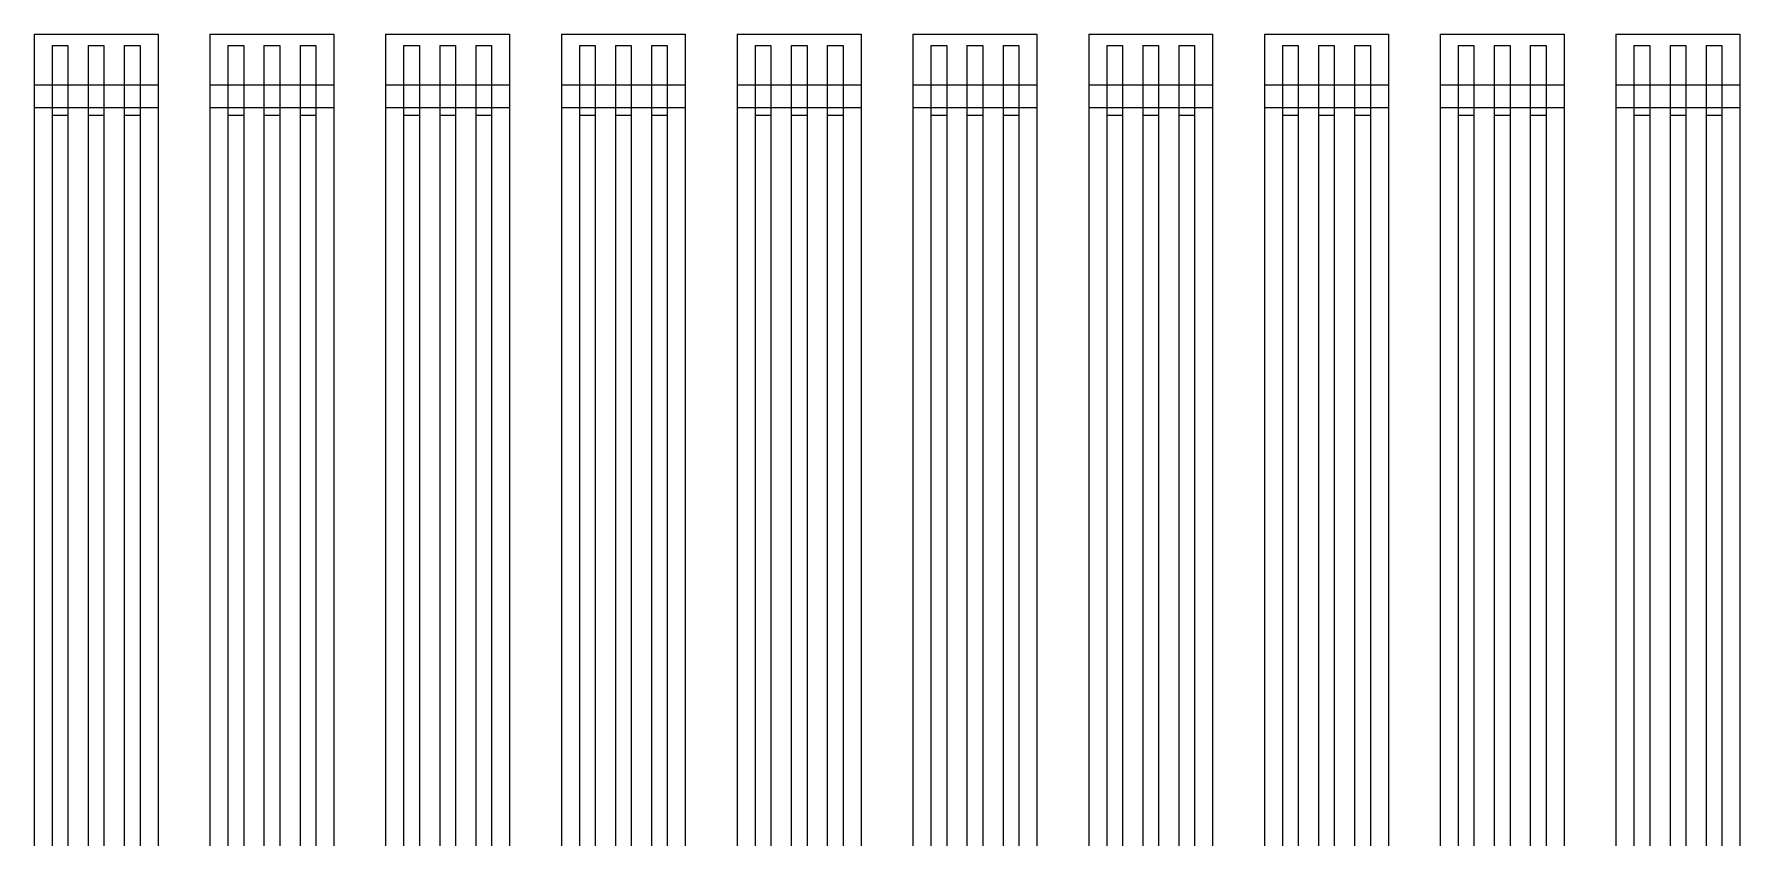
# Model space of a CAD drawing. Header units: millimetres. Extents: x -1225 to 566, y -985 to 617.
# Drawn here: x -215.8 to -140.1, y -156.4 to -120.7 of the extents above; entities that cross this region are included whole.
import ezdxf

# ---------------------------------------------------------------- set-up
doc = ezdxf.new("R2010")
doc.units = ezdxf.units.MM
doc.layers.add('HIDDEN', color=8, linetype='Continuous')
doc.layers.add('VISIBLE', color=7, linetype='Continuous')

msp = doc.modelspace()

# ---------------------------------------------------------------- linework, layer by layer
at = {"layer": 'HIDDEN'}
for points in [[(-215.75, -120.73), (-210.25, -120.73)], [(-215.75, -120.73), (-215.75, -192.73)], [(-210.25, -120.73), (-210.25, -192.73)], [(-207.95, -120.73), (-202.45, -120.73)], [(-207.95, -120.73), (-207.95, -198.73)], [(-202.45, -120.73), (-202.45, -198.73)], [(-200.15, -120.73), (-194.65, -120.73)], [(-200.15, -120.73), (-200.15, -204.73)], [(-194.65, -120.73), (-194.65, -204.73)], [(-192.35, -120.73), (-186.85, -120.73)], [(-192.35, -120.73), (-192.35, -210.73)], [(-186.85, -120.73), (-186.85, -210.73)], [(-184.55, -120.73), (-179.05, -120.73)], [(-184.55, -120.73), (-184.55, -216.73)], [(-179.05, -120.73), (-179.05, -216.73)], [(-176.75, -120.73), (-171.25, -120.73)], [(-176.75, -120.73), (-176.75, -222.73)], [(-171.25, -120.73), (-171.25, -222.73)], [(-168.95, -120.73), (-163.45, -120.73)], [(-168.95, -120.73), (-168.95, -228.73)], [(-163.45, -120.73), (-163.45, -228.73)], [(-161.15, -120.73), (-155.65, -120.73)], [(-161.15, -120.73), (-161.15, -234.73)], [(-155.65, -120.73), (-155.65, -234.73)], [(-153.35, -120.73), (-147.85, -120.73)], [(-153.35, -120.73), (-153.35, -240.73)], [(-147.85, -120.73), (-147.85, -240.73)], [(-145.55, -120.73), (-140.05, -120.73)], [(-145.55, -120.73), (-145.55, -246.73)], [(-140.05, -120.73), (-140.05, -246.73)], [(-214.95, -121.23), (-214.25, -121.23)], [(-214.95, -121.23), (-214.95, -192.23)], [(-214.25, -121.23), (-214.25, -192.23)], [(-213.35, -121.23), (-212.65, -121.23)], [(-213.35, -121.23), (-213.35, -192.23)], [(-212.65, -121.23), (-212.65, -192.23)], [(-211.75, -121.23), (-211.05, -121.23)], [(-211.75, -121.23), (-211.75, -192.23)], [(-211.05, -121.23), (-211.05, -192.23)], [(-207.15, -121.23), (-206.45, -121.23)], [(-207.15, -121.23), (-207.15, -198.23)], [(-206.45, -121.23), (-206.45, -198.23)], [(-205.55, -121.23), (-204.85, -121.23)], [(-205.55, -121.23), (-205.55, -198.23)], [(-204.85, -121.23), (-204.85, -198.23)], [(-203.95, -121.23), (-203.25, -121.23)], [(-203.95, -121.23), (-203.95, -198.23)], [(-203.25, -121.23), (-203.25, -198.23)], [(-199.35, -121.23), (-198.65, -121.23)], [(-199.35, -121.23), (-199.35, -204.23)], [(-198.65, -121.23), (-198.65, -204.23)], [(-197.75, -121.23), (-197.05, -121.23)], [(-197.75, -121.23), (-197.75, -204.23)], [(-197.05, -121.23), (-197.05, -204.23)], [(-196.15, -121.23), (-195.45, -121.23)], [(-196.15, -121.23), (-196.15, -204.23)], [(-195.45, -121.23), (-195.45, -204.23)], [(-191.55, -121.23), (-190.85, -121.23)], [(-191.55, -121.23), (-191.55, -210.23)], [(-190.85, -121.23), (-190.85, -210.23)], [(-189.95, -121.23), (-189.25, -121.23)], [(-189.95, -121.23), (-189.95, -210.23)], [(-189.25, -121.23), (-189.25, -210.23)], [(-188.35, -121.23), (-187.65, -121.23)], [(-188.35, -121.23), (-188.35, -210.23)], [(-187.65, -121.23), (-187.65, -210.23)], [(-183.75, -121.23), (-183.05, -121.23)], [(-183.75, -121.23), (-183.75, -216.23)], [(-183.05, -121.23), (-183.05, -216.23)], [(-182.15, -121.23), (-181.45, -121.23)], [(-182.15, -121.23), (-182.15, -216.23)], [(-181.45, -121.23), (-181.45, -216.23)], [(-180.55, -121.23), (-179.85, -121.23)], [(-180.55, -121.23), (-180.55, -216.23)], [(-179.85, -121.23), (-179.85, -216.23)], [(-175.95, -121.23), (-175.25, -121.23)], [(-175.95, -121.23), (-175.95, -222.23)], [(-175.25, -121.23), (-175.25, -222.23)], [(-174.35, -121.23), (-173.65, -121.23)], [(-174.35, -121.23), (-174.35, -222.23)], [(-173.65, -121.23), (-173.65, -222.23)], [(-172.75, -121.23), (-172.05, -121.23)], [(-172.75, -121.23), (-172.75, -222.23)], [(-172.05, -121.23), (-172.05, -222.23)], [(-168.15, -121.23), (-167.45, -121.23)], [(-168.15, -121.23), (-168.15, -228.23)], [(-167.45, -121.23), (-167.45, -228.23)], [(-166.55, -121.23), (-165.85, -121.23)], [(-166.55, -121.23), (-166.55, -228.23)], [(-165.85, -121.23), (-165.85, -228.23)], [(-164.95, -121.23), (-164.25, -121.23)], [(-164.95, -121.23), (-164.95, -228.23)], [(-164.25, -121.23), (-164.25, -228.23)], [(-160.35, -121.23), (-159.65, -121.23)], [(-160.35, -121.23), (-160.35, -234.23)], [(-159.65, -121.23), (-159.65, -234.23)], [(-158.75, -121.23), (-158.05, -121.23)], [(-158.75, -121.23), (-158.75, -234.23)], [(-158.05, -121.23), (-158.05, -234.23)], [(-157.15, -121.23), (-156.45, -121.23)], [(-157.15, -121.23), (-157.15, -234.23)], [(-156.45, -121.23), (-156.45, -234.23)], [(-152.55, -121.23), (-151.85, -121.23)], [(-152.55, -121.23), (-152.55, -240.23)], [(-151.85, -121.23), (-151.85, -240.23)], [(-150.95, -121.23), (-150.25, -121.23)], [(-150.95, -121.23), (-150.95, -240.23)], [(-150.25, -121.23), (-150.25, -240.23)], [(-149.35, -121.23), (-148.65, -121.23)], [(-149.35, -121.23), (-149.35, -240.23)], [(-148.65, -121.23), (-148.65, -240.23)], [(-144.75, -121.23), (-144.05, -121.23)], [(-144.75, -121.23), (-144.75, -246.23)], [(-144.05, -121.23), (-144.05, -246.23)], [(-143.15, -121.23), (-142.45, -121.23)], [(-143.15, -121.23), (-143.15, -246.23)], [(-142.45, -121.23), (-142.45, -246.23)], [(-141.55, -121.23), (-140.85, -121.23)], [(-141.55, -121.23), (-141.55, -246.23)], [(-140.85, -121.23), (-140.85, -246.23)], [(-215.75, -122.98), (-210.25, -122.98)], [(-215.75, -122.98), (-215.75, -123.98)], [(-214.95, -122.98), (-214.95, -123.98)], [(-214.25, -122.98), (-214.25, -123.98)], [(-213.35, -122.98), (-213.35, -123.98)], [(-212.65, -122.98), (-212.65, -123.98)], [(-211.75, -122.98), (-211.75, -123.98)], [(-211.05, -122.98), (-211.05, -123.98)], [(-210.25, -122.98), (-210.25, -123.98)], [(-207.95, -122.98), (-202.45, -122.98)], [(-207.95, -122.98), (-207.95, -123.98)], [(-207.15, -122.98), (-207.15, -123.98)], [(-206.45, -122.98), (-206.45, -123.98)], [(-205.55, -122.98), (-205.55, -123.98)], [(-204.85, -122.98), (-204.85, -123.98)], [(-203.95, -122.98), (-203.95, -123.98)], [(-203.25, -122.98), (-203.25, -123.98)], [(-202.45, -122.98), (-202.45, -123.98)], [(-200.15, -122.98), (-194.65, -122.98)], [(-200.15, -122.98), (-200.15, -123.98)], [(-199.35, -122.98), (-199.35, -123.98)], [(-198.65, -122.98), (-198.65, -123.98)], [(-197.75, -122.98), (-197.75, -123.98)], [(-197.05, -122.98), (-197.05, -123.98)], [(-196.15, -122.98), (-196.15, -123.98)], [(-195.45, -122.98), (-195.45, -123.98)], [(-194.65, -122.98), (-194.65, -123.98)], [(-192.35, -122.98), (-186.85, -122.98)], [(-192.35, -122.98), (-192.35, -123.98)], [(-191.55, -122.98), (-191.55, -123.98)], [(-190.85, -122.98), (-190.85, -123.98)], [(-189.95, -122.98), (-189.95, -123.98)], [(-189.25, -122.98), (-189.25, -123.98)], [(-188.35, -122.98), (-188.35, -123.98)], [(-187.65, -122.98), (-187.65, -123.98)], [(-186.85, -122.98), (-186.85, -123.98)], [(-184.55, -122.98), (-179.05, -122.98)], [(-184.55, -122.98), (-184.55, -123.98)], [(-183.75, -122.98), (-183.75, -123.98)], [(-183.05, -122.98), (-183.05, -123.98)], [(-182.15, -122.98), (-182.15, -123.98)], [(-181.45, -122.98), (-181.45, -123.98)], [(-180.55, -122.98), (-180.55, -123.98)], [(-179.85, -122.98), (-179.85, -123.98)], [(-179.05, -122.98), (-179.05, -123.98)], [(-176.75, -122.98), (-171.25, -122.98)], [(-176.75, -122.98), (-176.75, -123.98)], [(-175.95, -122.98), (-175.95, -123.98)], [(-175.25, -122.98), (-175.25, -123.98)], [(-174.35, -122.98), (-174.35, -123.98)], [(-173.65, -122.98), (-173.65, -123.98)], [(-172.75, -122.98), (-172.75, -123.98)], [(-172.05, -122.98), (-172.05, -123.98)], [(-171.25, -122.98), (-171.25, -123.98)], [(-168.95, -122.98), (-163.45, -122.98)], [(-168.95, -122.98), (-168.95, -123.98)], [(-168.15, -122.98), (-168.15, -123.98)], [(-167.45, -122.98), (-167.45, -123.98)], [(-166.55, -122.98), (-166.55, -123.98)], [(-165.85, -122.98), (-165.85, -123.98)], [(-164.95, -122.98), (-164.95, -123.98)], [(-164.25, -122.98), (-164.25, -123.98)], [(-163.45, -122.98), (-163.45, -123.98)], [(-161.15, -122.98), (-155.65, -122.98)], [(-161.15, -122.98), (-161.15, -123.98)], [(-160.35, -122.98), (-160.35, -123.98)], [(-159.65, -122.98), (-159.65, -123.98)], [(-158.75, -122.98), (-158.75, -123.98)], [(-158.05, -122.98), (-158.05, -123.98)], [(-157.15, -122.98), (-157.15, -123.98)], [(-156.45, -122.98), (-156.45, -123.98)], [(-155.65, -122.98), (-155.65, -123.98)], [(-153.35, -122.98), (-147.85, -122.98)], [(-153.35, -122.98), (-153.35, -123.98)], [(-152.55, -122.98), (-152.55, -123.98)], [(-151.85, -122.98), (-151.85, -123.98)], [(-150.95, -122.98), (-150.95, -123.98)], [(-150.25, -122.98), (-150.25, -123.98)], [(-149.35, -122.98), (-149.35, -123.98)], [(-148.65, -122.98), (-148.65, -123.98)], [(-147.85, -122.98), (-147.85, -123.98)], [(-145.55, -122.98), (-140.05, -122.98)], [(-145.55, -122.98), (-145.55, -123.98)], [(-144.75, -122.98), (-144.75, -123.98)], [(-144.05, -122.98), (-144.05, -123.98)], [(-143.15, -122.98), (-143.15, -123.98)], [(-142.45, -122.98), (-142.45, -123.98)], [(-141.55, -122.98), (-141.55, -123.98)], [(-140.85, -122.98), (-140.85, -123.98)], [(-140.05, -122.98), (-140.05, -123.98)], [(-215.75, -123.98), (-210.25, -123.98)], [(-214.95, -123.98), (-214.25, -123.98)], [(-214.95, -123.98), (-214.25, -123.98)], [(-214.95, -123.98), (-214.95, -124.33)], [(-214.25, -123.98), (-214.25, -124.33)], [(-213.35, -123.98), (-212.65, -123.98)], [(-213.35, -123.98), (-212.65, -123.98)], [(-213.35, -123.98), (-213.35, -124.33)], [(-212.65, -123.98), (-212.65, -124.33)], [(-211.75, -123.98), (-211.05, -123.98)], [(-211.75, -123.98), (-211.05, -123.98)], [(-211.75, -123.98), (-211.75, -124.33)], [(-211.05, -123.98), (-211.05, -124.33)], [(-207.95, -123.98), (-202.45, -123.98)], [(-207.15, -123.98), (-206.45, -123.98)], [(-207.15, -123.98), (-206.45, -123.98)], [(-207.15, -123.98), (-207.15, -124.33)], [(-206.45, -123.98), (-206.45, -124.33)], [(-205.55, -123.98), (-204.85, -123.98)], [(-205.55, -123.98), (-204.85, -123.98)], [(-205.55, -123.98), (-205.55, -124.33)], [(-204.85, -123.98), (-204.85, -124.33)], [(-203.95, -123.98), (-203.25, -123.98)], [(-203.95, -123.98), (-203.25, -123.98)], [(-203.95, -123.98), (-203.95, -124.33)], [(-203.25, -123.98), (-203.25, -124.33)], [(-200.15, -123.98), (-194.65, -123.98)], [(-199.35, -123.98), (-198.65, -123.98)], [(-199.35, -123.98), (-198.65, -123.98)], [(-199.35, -123.98), (-199.35, -124.33)], [(-198.65, -123.98), (-198.65, -124.33)], [(-197.75, -123.98), (-197.05, -123.98)], [(-197.75, -123.98), (-197.05, -123.98)], [(-197.75, -123.98), (-197.75, -124.33)], [(-197.05, -123.98), (-197.05, -124.33)], [(-196.15, -123.98), (-195.45, -123.98)], [(-196.15, -123.98), (-195.45, -123.98)], [(-196.15, -123.98), (-196.15, -124.33)], [(-195.45, -123.98), (-195.45, -124.33)], [(-192.35, -123.98), (-186.85, -123.98)], [(-191.55, -123.98), (-190.85, -123.98)], [(-191.55, -123.98), (-190.85, -123.98)], [(-191.55, -123.98), (-191.55, -124.33)], [(-190.85, -123.98), (-190.85, -124.33)], [(-189.95, -123.98), (-189.25, -123.98)], [(-189.95, -123.98), (-189.25, -123.98)], [(-189.95, -123.98), (-189.95, -124.33)], [(-189.25, -123.98), (-189.25, -124.33)], [(-188.35, -123.98), (-187.65, -123.98)], [(-188.35, -123.98), (-187.65, -123.98)], [(-188.35, -123.98), (-188.35, -124.33)], [(-187.65, -123.98), (-187.65, -124.33)], [(-184.55, -123.98), (-179.05, -123.98)], [(-183.75, -123.98), (-183.05, -123.98)], [(-183.75, -123.98), (-183.05, -123.98)], [(-183.75, -123.98), (-183.75, -124.33)], [(-183.05, -123.98), (-183.05, -124.33)], [(-182.15, -123.98), (-181.45, -123.98)], [(-182.15, -123.98), (-181.45, -123.98)], [(-182.15, -123.98), (-182.15, -124.33)], [(-181.45, -123.98), (-181.45, -124.33)], [(-180.55, -123.98), (-179.85, -123.98)], [(-180.55, -123.98), (-179.85, -123.98)], [(-180.55, -123.98), (-180.55, -124.33)], [(-179.85, -123.98), (-179.85, -124.33)], [(-176.75, -123.98), (-171.25, -123.98)], [(-175.95, -123.98), (-175.25, -123.98)], [(-175.95, -123.98), (-175.25, -123.98)], [(-175.95, -123.98), (-175.95, -124.33)], [(-175.25, -123.98), (-175.25, -124.33)], [(-174.35, -123.98), (-173.65, -123.98)], [(-174.35, -123.98), (-173.65, -123.98)], [(-174.35, -123.98), (-174.35, -124.33)], [(-173.65, -123.98), (-173.65, -124.33)], [(-172.75, -123.98), (-172.05, -123.98)], [(-172.75, -123.98), (-172.05, -123.98)], [(-172.75, -123.98), (-172.75, -124.33)], [(-172.05, -123.98), (-172.05, -124.33)], [(-168.95, -123.98), (-163.45, -123.98)], [(-168.15, -123.98), (-167.45, -123.98)], [(-168.15, -123.98), (-167.45, -123.98)], [(-168.15, -123.98), (-168.15, -124.33)], [(-167.45, -123.98), (-167.45, -124.33)], [(-166.55, -123.98), (-165.85, -123.98)], [(-166.55, -123.98), (-165.85, -123.98)], [(-166.55, -123.98), (-166.55, -124.33)], [(-165.85, -123.98), (-165.85, -124.33)], [(-164.95, -123.98), (-164.25, -123.98)], [(-164.95, -123.98), (-164.25, -123.98)], [(-164.95, -123.98), (-164.95, -124.33)], [(-164.25, -123.98), (-164.25, -124.33)], [(-161.15, -123.98), (-155.65, -123.98)], [(-160.35, -123.98), (-159.65, -123.98)], [(-160.35, -123.98), (-159.65, -123.98)], [(-160.35, -123.98), (-160.35, -124.33)], [(-159.65, -123.98), (-159.65, -124.33)], [(-158.75, -123.98), (-158.05, -123.98)], [(-158.75, -123.98), (-158.05, -123.98)], [(-158.75, -123.98), (-158.75, -124.33)], [(-158.05, -123.98), (-158.05, -124.33)], [(-157.15, -123.98), (-156.45, -123.98)], [(-157.15, -123.98), (-156.45, -123.98)], [(-157.15, -123.98), (-157.15, -124.33)], [(-156.45, -123.98), (-156.45, -124.33)], [(-153.35, -123.98), (-147.85, -123.98)], [(-152.55, -123.98), (-151.85, -123.98)], [(-152.55, -123.98), (-151.85, -123.98)], [(-152.55, -123.98), (-152.55, -124.33)], [(-151.85, -123.98), (-151.85, -124.33)], [(-150.95, -123.98), (-150.25, -123.98)], [(-150.95, -123.98), (-150.25, -123.98)], [(-150.95, -123.98), (-150.95, -124.33)], [(-150.25, -123.98), (-150.25, -124.33)], [(-149.35, -123.98), (-148.65, -123.98)], [(-149.35, -123.98), (-148.65, -123.98)], [(-149.35, -123.98), (-149.35, -124.33)], [(-148.65, -123.98), (-148.65, -124.33)], [(-145.55, -123.98), (-140.05, -123.98)], [(-144.75, -123.98), (-144.05, -123.98)], [(-144.75, -123.98), (-144.05, -123.98)], [(-144.75, -123.98), (-144.75, -124.33)], [(-144.05, -123.98), (-144.05, -124.33)], [(-143.15, -123.98), (-142.45, -123.98)], [(-143.15, -123.98), (-142.45, -123.98)], [(-143.15, -123.98), (-143.15, -124.33)], [(-142.45, -123.98), (-142.45, -124.33)], [(-141.55, -123.98), (-140.85, -123.98)], [(-141.55, -123.98), (-140.85, -123.98)], [(-141.55, -123.98), (-141.55, -124.33)], [(-140.85, -123.98), (-140.85, -124.33)], [(-214.95, -124.33), (-214.25, -124.33)], [(-213.35, -124.33), (-212.65, -124.33)], [(-211.75, -124.33), (-211.05, -124.33)], [(-207.15, -124.33), (-206.45, -124.33)], [(-205.55, -124.33), (-204.85, -124.33)], [(-203.95, -124.33), (-203.25, -124.33)], [(-199.35, -124.33), (-198.65, -124.33)], [(-197.75, -124.33), (-197.05, -124.33)], [(-196.15, -124.33), (-195.45, -124.33)], [(-191.55, -124.33), (-190.85, -124.33)], [(-189.95, -124.33), (-189.25, -124.33)], [(-188.35, -124.33), (-187.65, -124.33)], [(-183.75, -124.33), (-183.05, -124.33)], [(-182.15, -124.33), (-181.45, -124.33)], [(-180.55, -124.33), (-179.85, -124.33)], [(-175.95, -124.33), (-175.25, -124.33)], [(-174.35, -124.33), (-173.65, -124.33)], [(-172.75, -124.33), (-172.05, -124.33)], [(-168.15, -124.33), (-167.45, -124.33)], [(-166.55, -124.33), (-165.85, -124.33)], [(-164.95, -124.33), (-164.25, -124.33)], [(-160.35, -124.33), (-159.65, -124.33)], [(-158.75, -124.33), (-158.05, -124.33)], [(-157.15, -124.33), (-156.45, -124.33)], [(-152.55, -124.33), (-151.85, -124.33)], [(-150.95, -124.33), (-150.25, -124.33)], [(-149.35, -124.33), (-148.65, -124.33)], [(-144.75, -124.33), (-144.05, -124.33)], [(-143.15, -124.33), (-142.45, -124.33)], [(-141.55, -124.33), (-140.85, -124.33)]]:
    msp.add_lwpolyline(points, dxfattribs=at)
at = {"layer": 'VISIBLE'}
for points in [[(-215.75, -120.73), (-210.25, -120.73)], [(-215.75, -120.73), (-215.75, -182.03)], [(-210.25, -120.73), (-210.25, -182.03)], [(-207.95, -120.73), (-202.45, -120.73)], [(-207.95, -120.73), (-207.95, -188.03)], [(-202.45, -120.73), (-202.45, -188.03)], [(-200.15, -120.73), (-194.65, -120.73)], [(-200.15, -120.73), (-200.15, -194.03)], [(-194.65, -120.73), (-194.65, -194.03)], [(-192.35, -120.73), (-186.85, -120.73)], [(-192.35, -120.73), (-192.35, -200.03)], [(-186.85, -120.73), (-186.85, -200.03)], [(-184.55, -120.73), (-179.05, -120.73)], [(-184.55, -120.73), (-184.55, -206.03)], [(-179.05, -120.73), (-179.05, -206.03)], [(-176.75, -120.73), (-171.25, -120.73)], [(-176.75, -120.73), (-176.75, -212.03)], [(-171.25, -120.73), (-171.25, -212.03)], [(-168.95, -120.73), (-163.45, -120.73)], [(-168.95, -120.73), (-168.95, -218.03)], [(-163.45, -120.73), (-163.45, -228.73)], [(-161.15, -120.73), (-155.65, -120.73)], [(-161.15, -120.73), (-161.15, -230.03)], [(-155.65, -120.73), (-155.65, -234.73)], [(-153.35, -120.73), (-147.85, -120.73)], [(-153.35, -120.73), (-153.35, -236.03)], [(-147.85, -120.73), (-147.85, -240.73)], [(-145.55, -120.73), (-140.05, -120.73)], [(-145.55, -120.73), (-145.55, -242.03)], [(-140.05, -120.73), (-140.05, -246.73)], [(-214.95, -121.23), (-214.25, -121.23)], [(-214.95, -121.23), (-214.95, -122.98)], [(-214.25, -121.23), (-214.25, -122.98)], [(-213.35, -121.23), (-212.65, -121.23)], [(-213.35, -121.23), (-213.35, -122.98)], [(-212.65, -121.23), (-212.65, -122.98)], [(-211.75, -121.23), (-211.05, -121.23)], [(-211.75, -121.23), (-211.75, -122.98)], [(-211.05, -121.23), (-211.05, -122.98)], [(-207.15, -121.23), (-206.45, -121.23)], [(-207.15, -121.23), (-207.15, -122.98)], [(-206.45, -121.23), (-206.45, -122.98)], [(-205.55, -121.23), (-204.85, -121.23)], [(-205.55, -121.23), (-205.55, -122.98)], [(-204.85, -121.23), (-204.85, -122.98)], [(-203.95, -121.23), (-203.25, -121.23)], [(-203.95, -121.23), (-203.95, -122.98)], [(-203.25, -121.23), (-203.25, -122.98)], [(-199.35, -121.23), (-198.65, -121.23)], [(-199.35, -121.23), (-199.35, -122.98)], [(-198.65, -121.23), (-198.65, -122.98)], [(-197.75, -121.23), (-197.05, -121.23)], [(-197.75, -121.23), (-197.75, -122.98)], [(-197.05, -121.23), (-197.05, -122.98)], [(-196.15, -121.23), (-195.45, -121.23)], [(-196.15, -121.23), (-196.15, -122.98)], [(-195.45, -121.23), (-195.45, -122.98)], [(-191.55, -121.23), (-190.85, -121.23)], [(-191.55, -121.23), (-191.55, -122.98)], [(-190.85, -121.23), (-190.85, -122.98)], [(-189.95, -121.23), (-189.25, -121.23)], [(-189.95, -121.23), (-189.95, -122.98)], [(-189.25, -121.23), (-189.25, -122.98)], [(-188.35, -121.23), (-187.65, -121.23)], [(-188.35, -121.23), (-188.35, -122.98)], [(-187.65, -121.23), (-187.65, -122.98)], [(-183.75, -121.23), (-183.05, -121.23)], [(-183.75, -121.23), (-183.75, -122.98)], [(-183.05, -121.23), (-183.05, -122.98)], [(-182.15, -121.23), (-181.45, -121.23)], [(-182.15, -121.23), (-182.15, -122.98)], [(-181.45, -121.23), (-181.45, -122.98)], [(-180.55, -121.23), (-179.85, -121.23)], [(-180.55, -121.23), (-180.55, -122.98)], [(-179.85, -121.23), (-179.85, -122.98)], [(-175.95, -121.23), (-175.25, -121.23)], [(-175.95, -121.23), (-175.95, -122.98)], [(-175.25, -121.23), (-175.25, -122.98)], [(-174.35, -121.23), (-173.65, -121.23)], [(-174.35, -121.23), (-174.35, -122.98)], [(-173.65, -121.23), (-173.65, -122.98)], [(-172.75, -121.23), (-172.05, -121.23)], [(-172.75, -121.23), (-172.75, -122.98)], [(-172.05, -121.23), (-172.05, -122.98)], [(-168.15, -121.23), (-167.45, -121.23)], [(-168.15, -121.23), (-168.15, -122.98)], [(-167.45, -121.23), (-167.45, -122.98)], [(-166.55, -121.23), (-165.85, -121.23)], [(-166.55, -121.23), (-166.55, -122.98)], [(-165.85, -121.23), (-165.85, -122.98)], [(-164.95, -121.23), (-164.25, -121.23)], [(-164.95, -121.23), (-164.95, -122.98)], [(-164.25, -121.23), (-164.25, -122.98)], [(-160.35, -121.23), (-159.65, -121.23)], [(-160.35, -121.23), (-160.35, -122.98)], [(-159.65, -121.23), (-159.65, -122.98)], [(-158.75, -121.23), (-158.05, -121.23)], [(-158.75, -121.23), (-158.75, -122.98)], [(-158.05, -121.23), (-158.05, -122.98)], [(-157.15, -121.23), (-156.45, -121.23)], [(-157.15, -121.23), (-157.15, -122.98)], [(-156.45, -121.23), (-156.45, -122.98)], [(-152.55, -121.23), (-151.85, -121.23)], [(-152.55, -121.23), (-152.55, -122.98)], [(-151.85, -121.23), (-151.85, -122.98)], [(-150.95, -121.23), (-150.25, -121.23)], [(-150.95, -121.23), (-150.95, -122.98)], [(-150.25, -121.23), (-150.25, -122.98)], [(-149.35, -121.23), (-148.65, -121.23)], [(-149.35, -121.23), (-149.35, -122.98)], [(-148.65, -121.23), (-148.65, -122.98)], [(-144.75, -121.23), (-144.05, -121.23)], [(-144.75, -121.23), (-144.75, -122.98)], [(-144.05, -121.23), (-144.05, -122.98)], [(-143.15, -121.23), (-142.45, -121.23)], [(-143.15, -121.23), (-143.15, -122.98)], [(-142.45, -121.23), (-142.45, -122.98)], [(-141.55, -121.23), (-140.85, -121.23)], [(-141.55, -121.23), (-141.55, -122.98)], [(-140.85, -121.23), (-140.85, -122.98)], [(-215.75, -122.98), (-210.25, -122.98)], [(-215.75, -122.98), (-215.75, -123.98)], [(-210.25, -122.98), (-210.25, -123.98)], [(-207.95, -122.98), (-202.45, -122.98)], [(-207.95, -122.98), (-207.95, -123.98)], [(-202.45, -122.98), (-202.45, -123.98)], [(-200.15, -122.98), (-194.65, -122.98)], [(-200.15, -122.98), (-200.15, -123.98)], [(-194.65, -122.98), (-194.65, -123.98)], [(-192.35, -122.98), (-186.85, -122.98)], [(-192.35, -122.98), (-192.35, -123.98)], [(-186.85, -122.98), (-186.85, -123.98)], [(-184.55, -122.98), (-179.05, -122.98)], [(-184.55, -122.98), (-184.55, -123.98)], [(-179.05, -122.98), (-179.05, -123.98)], [(-176.75, -122.98), (-171.25, -122.98)], [(-176.75, -122.98), (-176.75, -123.98)], [(-171.25, -122.98), (-171.25, -123.98)], [(-168.95, -122.98), (-163.45, -122.98)], [(-168.95, -122.98), (-168.95, -123.98)], [(-163.45, -122.98), (-163.45, -123.98)], [(-161.15, -122.98), (-155.65, -122.98)], [(-161.15, -122.98), (-161.15, -123.98)], [(-155.65, -122.98), (-155.65, -123.98)], [(-153.35, -122.98), (-147.85, -122.98)], [(-153.35, -122.98), (-153.35, -123.98)], [(-147.85, -122.98), (-147.85, -123.98)], [(-145.55, -122.98), (-140.05, -122.98)], [(-145.55, -122.98), (-145.55, -123.98)], [(-140.05, -122.98), (-140.05, -123.98)], [(-215.75, -123.98), (-210.25, -123.98)], [(-214.95, -123.98), (-214.95, -124.33)], [(-214.95, -123.98), (-214.95, -192.23)], [(-214.25, -123.98), (-214.25, -124.33)], [(-214.25, -123.98), (-214.25, -192.23)], [(-213.35, -123.98), (-213.35, -124.33)], [(-213.35, -123.98), (-213.35, -192.23)], [(-212.65, -123.98), (-212.65, -124.33)], [(-212.65, -123.98), (-212.65, -192.23)], [(-211.75, -123.98), (-211.75, -124.33)], [(-211.75, -123.98), (-211.75, -192.23)], [(-211.05, -123.98), (-211.05, -124.33)], [(-211.05, -123.98), (-211.05, -192.23)], [(-207.95, -123.98), (-202.45, -123.98)], [(-207.15, -123.98), (-207.15, -124.33)], [(-207.15, -123.98), (-207.15, -198.23)], [(-206.45, -123.98), (-206.45, -124.33)], [(-206.45, -123.98), (-206.45, -198.23)], [(-205.55, -123.98), (-205.55, -124.33)], [(-205.55, -123.98), (-205.55, -198.23)], [(-204.85, -123.98), (-204.85, -124.33)], [(-204.85, -123.98), (-204.85, -198.23)], [(-203.95, -123.98), (-203.95, -124.33)], [(-203.95, -123.98), (-203.95, -198.23)], [(-203.25, -123.98), (-203.25, -124.33)], [(-203.25, -123.98), (-203.25, -198.23)], [(-200.15, -123.98), (-194.65, -123.98)], [(-199.35, -123.98), (-199.35, -124.33)], [(-199.35, -123.98), (-199.35, -204.23)], [(-198.65, -123.98), (-198.65, -124.33)], [(-198.65, -123.98), (-198.65, -204.23)], [(-197.75, -123.98), (-197.75, -124.33)], [(-197.75, -123.98), (-197.75, -204.23)], [(-197.05, -123.98), (-197.05, -124.33)], [(-197.05, -123.98), (-197.05, -204.23)], [(-196.15, -123.98), (-196.15, -124.33)], [(-196.15, -123.98), (-196.15, -204.23)], [(-195.45, -123.98), (-195.45, -124.33)], [(-195.45, -123.98), (-195.45, -204.23)], [(-192.35, -123.98), (-186.85, -123.98)], [(-191.55, -123.98), (-191.55, -124.33)], [(-191.55, -123.98), (-191.55, -210.23)], [(-190.85, -123.98), (-190.85, -124.33)], [(-190.85, -123.98), (-190.85, -210.23)], [(-189.95, -123.98), (-189.95, -124.33)], [(-189.95, -123.98), (-189.95, -210.23)], [(-189.25, -123.98), (-189.25, -124.33)], [(-189.25, -123.98), (-189.25, -210.23)], [(-188.35, -123.98), (-188.35, -124.33)], [(-188.35, -123.98), (-188.35, -210.23)], [(-187.65, -123.98), (-187.65, -124.33)], [(-187.65, -123.98), (-187.65, -210.23)], [(-184.55, -123.98), (-179.05, -123.98)], [(-183.75, -123.98), (-183.75, -124.33)], [(-183.75, -123.98), (-183.75, -216.23)], [(-183.05, -123.98), (-183.05, -124.33)], [(-183.05, -123.98), (-183.05, -216.23)], [(-182.15, -123.98), (-182.15, -124.33)], [(-182.15, -123.98), (-182.15, -216.23)], [(-181.45, -123.98), (-181.45, -124.33)], [(-181.45, -123.98), (-181.45, -216.23)], [(-180.55, -123.98), (-180.55, -124.33)], [(-180.55, -123.98), (-180.55, -216.23)], [(-179.85, -123.98), (-179.85, -124.33)], [(-179.85, -123.98), (-179.85, -216.23)], [(-176.75, -123.98), (-171.25, -123.98)], [(-175.95, -123.98), (-175.95, -124.33)], [(-175.95, -123.98), (-175.95, -222.23)], [(-175.25, -123.98), (-175.25, -124.33)], [(-175.25, -123.98), (-175.25, -222.23)], [(-174.35, -123.98), (-174.35, -124.33)], [(-174.35, -123.98), (-174.35, -222.23)], [(-173.65, -123.98), (-173.65, -124.33)], [(-173.65, -123.98), (-173.65, -222.23)], [(-172.75, -123.98), (-172.75, -124.33)], [(-172.75, -123.98), (-172.75, -222.23)], [(-172.05, -123.98), (-172.05, -124.33)], [(-172.05, -123.98), (-172.05, -222.23)], [(-168.95, -123.98), (-163.45, -123.98)], [(-168.15, -123.98), (-168.15, -124.33)], [(-168.15, -123.98), (-168.15, -228.23)], [(-167.45, -123.98), (-167.45, -124.33)], [(-167.45, -123.98), (-167.45, -228.23)], [(-166.55, -123.98), (-166.55, -124.33)], [(-166.55, -123.98), (-166.55, -228.23)], [(-165.85, -123.98), (-165.85, -124.33)], [(-165.85, -123.98), (-165.85, -228.23)], [(-164.95, -123.98), (-164.95, -124.33)], [(-164.95, -123.98), (-164.95, -228.23)], [(-164.25, -123.98), (-164.25, -124.33)], [(-164.25, -123.98), (-164.25, -228.23)], [(-161.15, -123.98), (-155.65, -123.98)], [(-160.35, -123.98), (-160.35, -124.33)], [(-160.35, -123.98), (-160.35, -234.23)], [(-159.65, -123.98), (-159.65, -124.33)], [(-159.65, -123.98), (-159.65, -234.23)], [(-158.75, -123.98), (-158.75, -124.33)], [(-158.75, -123.98), (-158.75, -234.23)], [(-158.05, -123.98), (-158.05, -124.33)], [(-158.05, -123.98), (-158.05, -234.23)], [(-157.15, -123.98), (-157.15, -124.33)], [(-157.15, -123.98), (-157.15, -234.23)], [(-156.45, -123.98), (-156.45, -124.33)], [(-156.45, -123.98), (-156.45, -234.23)], [(-153.35, -123.98), (-147.85, -123.98)], [(-152.55, -123.98), (-152.55, -124.33)], [(-152.55, -123.98), (-152.55, -240.23)], [(-151.85, -123.98), (-151.85, -124.33)], [(-151.85, -123.98), (-151.85, -240.23)], [(-150.95, -123.98), (-150.95, -124.33)], [(-150.95, -123.98), (-150.95, -240.23)], [(-150.25, -123.98), (-150.25, -124.33)], [(-150.25, -123.98), (-150.25, -240.23)], [(-149.35, -123.98), (-149.35, -124.33)], [(-149.35, -123.98), (-149.35, -240.23)], [(-148.65, -123.98), (-148.65, -124.33)], [(-148.65, -123.98), (-148.65, -240.23)], [(-145.55, -123.98), (-140.05, -123.98)], [(-144.75, -123.98), (-144.75, -124.33)], [(-144.75, -123.98), (-144.75, -246.23)], [(-144.05, -123.98), (-144.05, -124.33)], [(-144.05, -123.98), (-144.05, -246.23)], [(-143.15, -123.98), (-143.15, -124.33)], [(-143.15, -123.98), (-143.15, -246.23)], [(-142.45, -123.98), (-142.45, -124.33)], [(-142.45, -123.98), (-142.45, -246.23)], [(-141.55, -123.98), (-141.55, -124.33)], [(-141.55, -123.98), (-141.55, -246.23)], [(-140.85, -123.98), (-140.85, -124.33)], [(-140.85, -123.98), (-140.85, -246.23)], [(-214.95, -124.33), (-214.25, -124.33)], [(-213.35, -124.33), (-212.65, -124.33)], [(-211.75, -124.33), (-211.05, -124.33)], [(-207.15, -124.33), (-206.45, -124.33)], [(-205.55, -124.33), (-204.85, -124.33)], [(-203.95, -124.33), (-203.25, -124.33)], [(-199.35, -124.33), (-198.65, -124.33)], [(-197.75, -124.33), (-197.05, -124.33)], [(-196.15, -124.33), (-195.45, -124.33)], [(-191.55, -124.33), (-190.85, -124.33)], [(-189.95, -124.33), (-189.25, -124.33)], [(-188.35, -124.33), (-187.65, -124.33)], [(-183.75, -124.33), (-183.05, -124.33)], [(-182.15, -124.33), (-181.45, -124.33)], [(-180.55, -124.33), (-179.85, -124.33)], [(-175.95, -124.33), (-175.25, -124.33)], [(-174.35, -124.33), (-173.65, -124.33)], [(-172.75, -124.33), (-172.05, -124.33)], [(-168.15, -124.33), (-167.45, -124.33)], [(-166.55, -124.33), (-165.85, -124.33)], [(-164.95, -124.33), (-164.25, -124.33)], [(-160.35, -124.33), (-159.65, -124.33)], [(-158.75, -124.33), (-158.05, -124.33)], [(-157.15, -124.33), (-156.45, -124.33)], [(-152.55, -124.33), (-151.85, -124.33)], [(-150.95, -124.33), (-150.25, -124.33)], [(-149.35, -124.33), (-148.65, -124.33)], [(-144.75, -124.33), (-144.05, -124.33)], [(-143.15, -124.33), (-142.45, -124.33)], [(-141.55, -124.33), (-140.85, -124.33)]]:
    msp.add_lwpolyline(points, dxfattribs=at)

doc.saveas('drawing.dxf')
